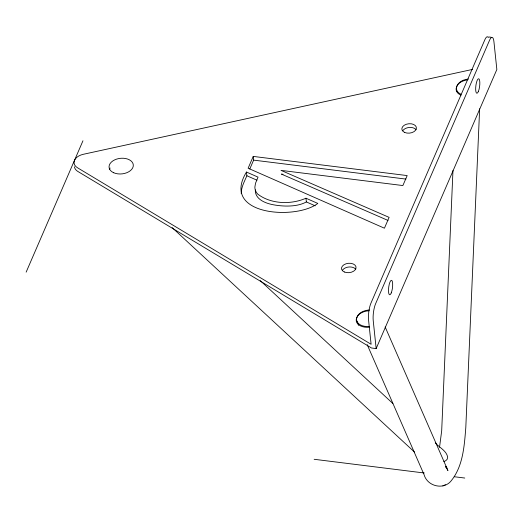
<?xml version="1.0" encoding="UTF-8"?>
<svg xmlns="http://www.w3.org/2000/svg" width="523" height="523" viewBox="0 0 523 523"><rect width="100%" height="100%" fill="white"/><g stroke="black" fill="none" stroke-linecap="round" stroke-linejoin="round"><path stroke-width="0.78" d="M241.24 193.628C241.149 187.227 244.45 181.488 246.863 175.754L246.47 172.047L258.022 177.127L255.525 183.246L254.871 187.103A22.273 14.317 -6 0 0 257.787 194.164C271.045 204.225 291.036 204.774 305.975 198.224L317.807 203.427C295.783 220.333 220.072 215.358 246.47 172.047M452.97 170.524L441.687 430.795L439.523 447.328M456.402 91.708L456.514 89.27M479.643 108.804L465.803 427.546C464.352 445.459 463.182 465.444 451.715 480.14C444.38 490.535 427.376 486.573 424.114 474.76L367.179 344.611M26.15 272.137L82.961 140.779M253.237 156.41L248.124 168.229L384.425 228.205L389.112 217.372L281.008 170.374L402.873 185.554L407.182 175.584L253.237 156.41L253.622 160.123L249.791 168.988M376.161 348.573L496.85 69.5L493.928 41.677A12.173 3.177 -82.9 0 0 489.6 40.153L375.612 303.719A12.173 3.177 -82.9 0 0 373.239 320.743L376.161 348.573L371.493 347.991L77.888 171.479A12.173 7.825 -6 0 1 74.469 166.759M443.883 461.606L445.851 460.613L447.191 459.253L447.662 457.03C446.335 450.48 439.209 447.583 435.286 442.804M315.238 205.84L306.367 201.937C299.98 205.441 292.514 206.18 285.349 206.049A55.013 35.361 -6 0 1 273.196 204.748C265.534 203.316 254.878 199.335 255.309 189.901M442.818 485.952L445.426 484.716M472.648 69.389L83.327 154.292A12.173 7.825 -6 0 0 74.521 160.293A12.173 7.825 -6 0 0 77.496 167.765L371.108 344.284L368.571 320.168A12.173 3.177 -82.9 0 1 370.951 303.137L484.932 39.571A12.173 3.177 -82.9 0 1 488.325 37.493M488.757 36.95L491.09 37.238M253.622 160.123L405.953 179.088M283.015 174.283L281.4 174.087L388.014 220.438M314.153 459.286L424.29 473.001M454.252 476.734L464.777 478.042M246.863 175.754L256.97 180.206M445.655 466.993L446.904 467.967L445.681 466.372L447.93 470.556L385.15 326.953M260.225 280.596L392.865 403.495M172.185 227.636L414.621 452.179M356.732 320.815L358.693 325.28M305.975 198.224L306.367 201.937M461.011 94.251A12.173 7.825 -6 0 1 456.906 86.19A12.173 7.825 -6 0 1 467.202 79.927M369.186 326.463A12.173 7.825 -6 0 1 356.529 319.481A12.173 7.825 -6 0 1 368.937 310.786M369.467 310.002A12.173 7.825 -6 0 0 357.34 316.428L356.666 317.977A12.173 7.825 -6 0 0 369.447 327.176M468.49 79.045A12.173 7.825 -6 0 0 457.239 85.419L456.572 86.968A12.173 7.825 -6 0 0 460.966 95.153M109.542 169.485A12.173 7.825 -6 0 1 110.078 167.994M342.539 270.162A7.302 4.694 -6 0 1 349.135 266.978A7.302 4.694 -6 0 1 355.784 269.299M402.88 130.626A7.302 4.694 -6 0 1 409.483 127.442A7.302 4.694 -6 0 1 416.131 129.763M113.726 172.76A12.173 7.825 -6 0 0 133.202 166.438A12.173 7.825 -6 0 0 116.603 159.116A12.173 7.825 -6 0 0 113.726 172.76M391.263 292.887A7.302 1.902 -82.9 0 0 391.962 280.629A7.302 1.902 -82.9 0 0 388.53 289.134A7.302 1.902 -82.9 0 0 391.263 292.887M478.427 91.335A7.302 1.902 -82.9 0 0 479.127 79.078A7.302 1.902 -82.9 0 0 475.695 87.583A7.302 1.902 -82.9 0 0 478.427 91.335M344.317 271.973A7.302 4.694 -6 0 0 356 268.181A7.302 4.694 -6 0 0 346.043 263.782A7.302 4.694 -6 0 0 344.317 271.973M404.665 132.437A7.302 4.694 -6 0 0 416.347 128.645A7.302 4.694 -6 0 0 406.384 124.245A7.302 4.694 -6 0 0 404.665 132.437"/></g></svg>
